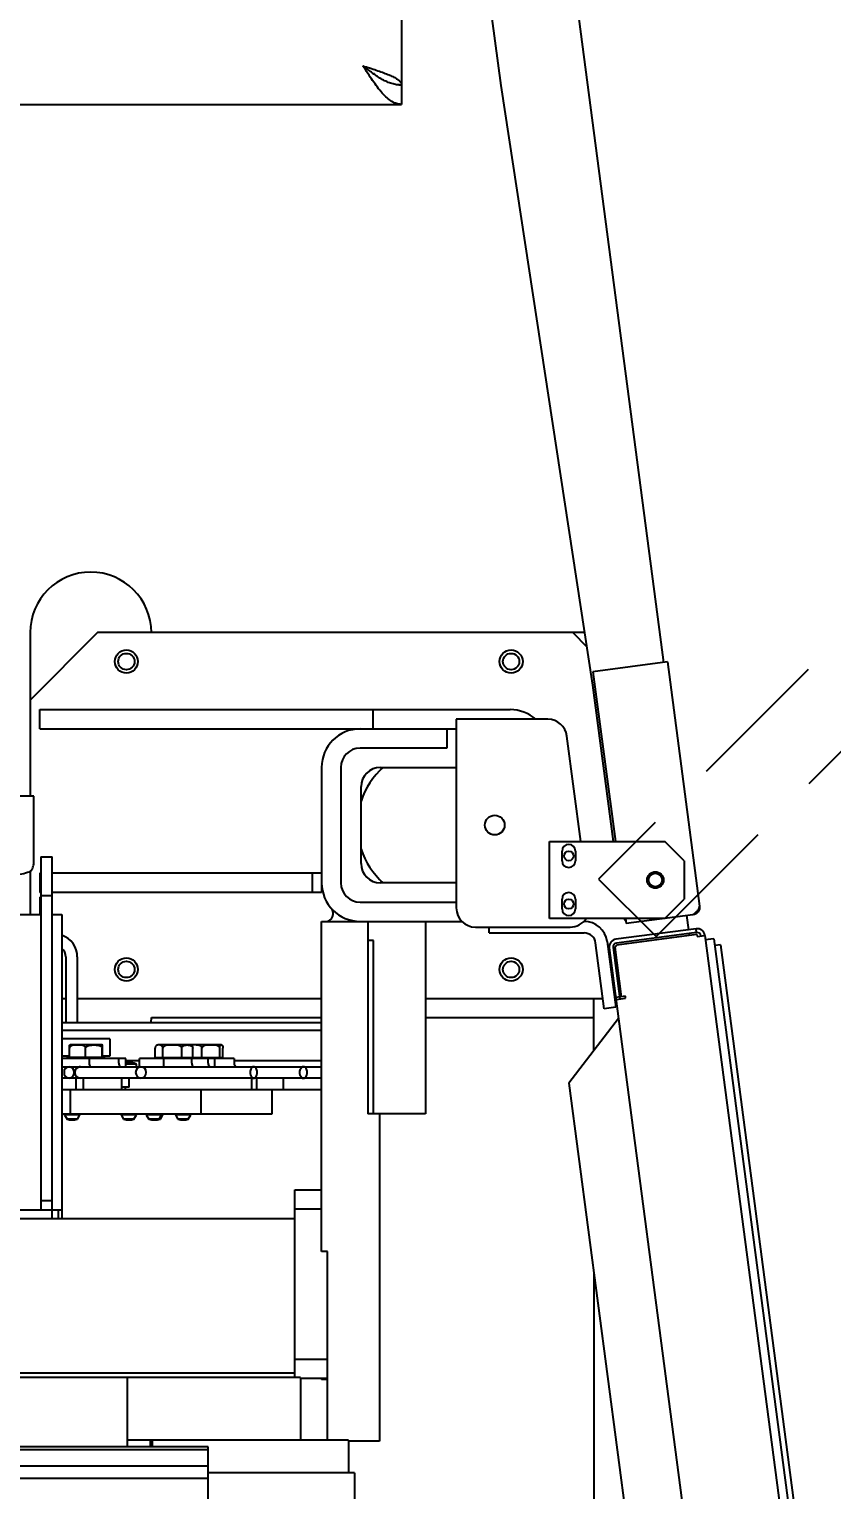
# Model space of a CAD drawing. Header units: inches. Extents: x -347369 to -260369, y 119522 to 149869.
# Drawn here: x -281636 to -281218, y 139435 to 140194 of the extents above; entities that cross this region are included whole.
import ezdxf

# ---------------------------------------------------------------- set-up
doc = ezdxf.new("R2010")
doc.units = ezdxf.units.IN
doc.header["$LTSCALE"] = 300
doc.linetypes.add('NASCOSTA', pattern=[0.375, 0.25, -0.125])
doc.layers.add('MACCHINA', color=40, linetype='Continuous')
doc.layers.add('QUOTE', color=7, linetype='Continuous')
doc.styles.get("Standard").update_dxf_attribs({"font": 'romans.shx'})
doc.dimstyles.new('sc1a100_pollici', dxfattribs={"dimscale": 100, "dimtxt": 3, "dimasz": 3, "dimexe": 0, "dimexo": 0, "dimgap": 1, "dimtad": 1, "dimzin": 12, "dimdsep": 46, "dimtxsty": 'Standard', "dimblk": 'CLOSEDBLANK', "dimcen": 1, "dimclrd": 253, "dimclre": 253, "dimclrt": 2, "dimadec": 0, "dimazin": 3, "dimtfac": 1, "dimtmove": 0, "dimatfit": 1, "dimldrblk": 'CLOSEDBLANK', "dimfxl": 1, "dimtolj": 1, "dimtzin": 0, "dimarcsym": 0})

# ---------------------------------------------------------------- blocks, each defined once
blk = doc.blocks.new('_ClosedBlank')
at = {"color": 0, "linetype": 'ByBlock', "lineweight": -2}
for p, q in [((-1, 0.1667), (0, 0)), ((-1, 0.1667), (-1, -0.1667)), ((0, 0), (-1, -0.1667))]:
    blk.add_line(p, q, dxfattribs=at)
blk = doc.blocks.new('*D9')
at = {"layer": 'Defpoints', "color": 0, "transparency": 16777216}
for p in [(-262080.44, 144199.66), (-282330.17, 140899.66), (-262080.44, 139904.16)]:
    blk.add_point(p, dxfattribs=at)
at = {"layer": 'QUOTE', "color": 253, "lineweight": -2, "transparency": 16777216}
for p, q in [((-282330.17, 140899.66), (-282330.17, 144199.66)), ((-282030.17, 144199.66), (-262380.44, 144199.66)), ((-262080.44, 139904.16), (-262080.44, 144199.66))]:
    blk.add_line(p, q, dxfattribs=at)
at = {"layer": 'QUOTE', "color": 253, "lineweight": -2, "transparency": 16777216, "xscale": 300, "yscale": 300, "zscale": 300, "rotation": 180}
blk.add_blockref('_ClosedBlank', (-282330.17, 144199.66), dxfattribs=at)
at = {"layer": 'QUOTE', "color": 253, "lineweight": -2, "transparency": 16777216, "xscale": 300, "yscale": 300, "zscale": 300}
blk.add_blockref('_ClosedBlank', (-262080.44, 144199.66), dxfattribs=at)
at = {"layer": 'QUOTE', "color": 2, "transparency": 16777216, "char_height": 300, "attachment_point": 5}
for s, insert in [('\\A1;20250', (-272260.15, 144449.66)), ('\\A1;[66\'-5 1/4"]', (-272260.15, 143871.08))]:
    blk.add_mtext(s, dxfattribs=dict(at, insert=insert))
blk = doc.blocks.new('A$C7D8F5F26')
at = {"layer": 'MACCHINA', "color": 254, "linetype": 'NASCOSTA'}
blk.add_lwpolyline([(-29.47, 0.47), (0.35, -29.34), (745.64, 715.95), (715.83, 745.76)], close=True, dxfattribs=at)
blk = doc.blocks.new('A$C27be3406')
at = {"layer": 'MACCHINA'}
for p, q in [((921.12, 1648.27), (1024.23, 865.03)), ((888, 1600.73), (888, 1155)), ((939.78, 1164.82), (917.13, 1336.83)), ((873.25, 1171), (873.93, 1171)), ((886.7, 1165.1), (888, 1165.1)), ((987.45, 853.29), (939.78, 1164.82)), ((29, 1155), (888, 1155)), ((695, 880.5), (695, 795.6)), ((730, 880.5), (695, 845.5)), ((983.29, 880.5), (730, 880.5)), ((977.01, 880.5), (984.42, 873.09)), ((1026.22, 865.29), (987.55, 860.2)), ((1026.22, 865.29), (1042.92, 738.38)), ((987.55, 860.2), (999.16, 772)), ((998.15, 772), (987.45, 853.29)), ((700, 830.5), (700, 840.5)), ((700, 840.5), (944.56, 840.5)), ((873.33, 830.5), (873.33, 840.5)), ((916.5, 835.5), (916.5, 737.5)), ((964.08, 835.5), (916.5, 835.5)), ((700, 830.5), (916.5, 830.5)), ((911.5, 830.5), (911.5, 820.5)), ((911.5, 820.5), (866.5, 820.5)), ((981.21, 772), (973.99, 826.81)), ((846.5, 810.5), (846.5, 745.5)), ((856.5, 810.5), (856.5, 750.5)), ((877, 810.5), (916.5, 810.5)), ((867, 760.5), (867, 800.5)), ((696.89, 795.6), (546.11, 795.6)), ((696.89, 761.2), (696.89, 795.6)), ((964.95, 732), (964.95, 772)), ((964.95, 772), (1024.95, 772)), ((971.45, 762), (971.45, 767)), ((978.45, 767), (978.45, 762)), ((1034.95, 762), (1024.95, 772)), ((700.5, 764), (700.5, 580.5)), ((700.5, 764), (706.5, 764)), ((706.5, 576), (706.5, 764)), ((1034.95, 762), (1034.95, 742)), ((695, 756.59), (695, 734)), ((700, 755.5), (700, 745.5)), ((700.5, 755.5), (700, 755.5)), ((846.5, 755.5), (706.5, 755.5)), ((841.5, 755.5), (841.5, 745.5)), ((700.5, 745.5), (700, 745.5)), ((700.5, 744), (706.5, 744)), ((846.5, 745.5), (706.5, 745.5)), ((916.5, 750.5), (877, 750.5)), ((700, 743), (700.5, 743)), ((700, 743), (700, 734)), ((866.5, 740.5), (916.5, 740.5)), ((971.45, 737), (971.45, 742)), ((978.45, 742), (978.45, 737)), ((1024.95, 732), (1034.95, 742)), ((542.5, 734), (700.5, 734)), ((706.5, 734), (711.5, 734)), ((711.5, 734), (711.5, 576)), ((846.5, 559), (846.5, 730.5)), ((846.5, 730.5), (919.36, 730.5)), ((870.5, 730.5), (870.5, 630.5)), ((900.5, 730.5), (900.5, 630.5)), ((1024.95, 732), (964.95, 732)), ((982.81, 730.5), (982.98, 730.5)), ((1004.43, 732), (1004.78, 729.33)), ((1039.48, 733.89), (1004.78, 729.33)), ((1037.32, 726.17), (1036.36, 733.48)), ((926.5, 727.5), (975.66, 727.5)), ((933.5, 724.5), (933.5, 727.5)), ((933.5, 724.5), (982.98, 724.5)), ((1041.11, 726.67), (999.47, 721.19)), ((1041.37, 724.68), (999.73, 719.2)), ((1041.5, 723.69), (999.86, 718.21)), ((1037.71, 723.19), (1037.58, 724.19)), ((1041.37, 724.68), (1041.11, 726.67)), ((1041.5, 723.69), (1041.64, 722.7)), ((1041.64, 722.7), (1045.6, 723.22)), ((1045.6, 723.22), (1090.08, 385.4)), ((1050.35, 721.42), (1045.92, 720.83)), ((1050.35, 721.42), (1094.68, 384.68)), ((873.5, 720.5), (870.5, 720.5)), ((873.5, 630.5), (873.5, 720.5)), ((993.43, 685.1), (988.92, 719.28)), ((994.87, 720.07), (999.37, 685.88)), ((996.03, 716.7), (1040.18, 381.36)), ((998.01, 716.96), (1001.54, 690.19)), ((999.86, 718.21), (999, 717.09)), ((1002.4, 691.31), (999, 717.09)), ((1053.78, 718.34), (1050.81, 717.95)), ((1053.78, 718.34), (1096.85, 391.16)), ((713.5, 712), (713.5, 678)), ((719.5, 712), (719.5, 678)), ((1004.38, 691.57), (999.42, 690.92)), ((999.55, 689.93), (1004.51, 690.58)), ((1004.51, 690.58), (1004.38, 691.57)), ((711.5, 690.5), (713.5, 690.5)), ((719.5, 690.5), (846.5, 690.5)), ((900.5, 690.5), (992.71, 690.5)), ((988, 663.26), (988, 690.5)), ((999.37, 685.88), (993.43, 685.1)), ((998.77, 690.5), (999.48, 690.5)), ((711.5, 678), (846.5, 678)), ((757.9, 678), (758, 680.5)), ((758, 680.5), (846.5, 680.5)), ((900.5, 680.5), (988, 680.5)), ((1000.86, 680.01), (975.03, 646.36)), ((711.5, 674), (846.5, 674)), ((736.5, 669.5), (711.5, 669.5)), ((736.5, 669.5), (736.5, 660.5)), ((715.45, 660.5), (711.5, 660.5)), ((714.45, 659.7), (714.45, 660.5)), ((715.45, 659.7), (715.45, 664.63)), ((732.21, 666.3), (715.92, 666.3)), ((723.84, 659.7), (723.84, 664.63)), ((732.45, 659.7), (732.45, 664.63)), ((732.67, 659.7), (732.67, 664.63)), ((736.5, 660.5), (732.67, 660.5)), ((733.68, 659.7), (733.68, 660.5)), ((759.94, 659.7), (759.94, 664.63)), ((794.15, 666.3), (761.56, 666.3)), ((764, 659.7), (764, 664.63)), ((773.77, 659.7), (773.77, 664.63)), ((779.48, 659.7), (779.48, 664.63)), ((784.32, 659.7), (784.32, 664.63)), ((793.53, 659.7), (793.53, 664.63)), ((795.22, 659.7), (795.22, 664.63)), ((744.77, 659.3), (711.5, 659.3)), ((711.5, 655), (846.5, 655)), ((733.68, 659.7), (714.45, 659.7)), ((715.96, 659.7), (715.96, 659.3)), ((725.72, 659.3), (725.72, 656.8)), ((732.16, 659.3), (732.16, 659.7)), ((741.12, 656.8), (741.12, 659.3)), ((744.77, 655), (744.77, 659.3)), ((751.84, 658), (744.77, 658)), ((750.28, 656.23), (744.77, 656.23)), ((750.28, 655), (750.28, 656.23)), ((751.84, 655), (751.84, 659.3)), ((801, 659.3), (751.84, 659.3)), ((759.94, 659.7), (795.22, 659.7)), ((761.61, 659.7), (761.61, 659.3)), ((764.45, 655), (764.45, 659.3)), ((777.81, 659.3), (777.81, 659.7)), ((777.9, 659.7), (777.9, 659.3)), ((778.95, 659.3), (778.95, 656.8)), ((787.5, 656.8), (787.5, 659.3)), ((791, 655), (791, 659.3)), ((794.1, 659.3), (794.1, 659.7)), ((801, 659.3), (801, 656.8)), ((846.5, 658), (801, 658)), ((846.5, 649), (711.5, 649)), ((712.6, 652.01), (712.6, 652)), ((717.91, 652.01), (717.91, 652)), ((718.23, 652.01), (718.23, 652)), ((718.93, 643), (718.93, 649)), ((722.71, 643), (722.71, 649)), ((742.65, 643), (742.65, 649)), ((746.45, 644.3), (746.45, 649)), ((749.84, 652.01), (749.84, 652)), ((755.34, 652.01), (755.34, 652)), ((809.38, 652.01), (809.38, 652)), ((810.22, 643), (810.22, 649)), ((812.76, 643), (812.76, 649)), ((812.94, 652.01), (812.94, 652)), ((826.64, 643), (826.64, 649)), ((835.04, 652.01), (835.04, 652)), ((838.95, 652.01), (838.95, 652)), ((975.03, 646.36), (1010.3, 378.45)), ((846.5, 643), (711.5, 643)), ((715.91, 630.5), (715.91, 643)), ((746.45, 644.3), (742.65, 644.3)), ((744.52, 643), (744.52, 644.3)), ((783.95, 630.5), (783.95, 643)), ((820.81, 630.5), (820.81, 643)), ((711.5, 630.5), (820.81, 630.5)), ((711.5, 629.44), (711.85, 630.05)), ((711.85, 630.05), (711.5, 630.05)), ((711.85, 630.05), (711.85, 630.5)), ((712.89, 630.5), (712.89, 630.05)), ((712.89, 630.05), (714.21, 627.76)), ((720.89, 630.05), (712.89, 630.05)), ((719.57, 627.76), (720.89, 630.05)), ((720.89, 630.05), (720.89, 630.5)), ((742.28, 630.5), (742.28, 630.05)), ((742.28, 630.05), (743.6, 627.76)), ((750.28, 630.05), (742.28, 630.05)), ((748.96, 627.76), (750.28, 630.05)), ((750.28, 630.05), (750.28, 630.5)), ((755.35, 630.5), (755.35, 630.05)), ((755.35, 630.05), (756.67, 627.76)), ((764, 630.05), (755.35, 630.05)), ((762.03, 627.76), (763.35, 630.05)), ((762.68, 627.76), (764, 630.05)), ((763.35, 630.05), (763.35, 630.5)), ((764, 630.05), (764, 630.5)), ((770.5, 630.5), (770.5, 630.05)), ((770.5, 630.05), (771.82, 627.76)), ((778.5, 630.05), (770.5, 630.05)), ((777.18, 627.76), (778.5, 630.05)), ((778.5, 630.05), (778.5, 630.5)), ((900.5, 630.5), (870.5, 630.5)), ((876.5, 630.5), (876.5, 460.5)), ((719.57, 627.76), (714.21, 627.76)), ((748.96, 627.76), (743.6, 627.76)), ((762.68, 627.76), (756.67, 627.76)), ((777.18, 627.76), (771.82, 627.76)), ((700.5, 585.5), (706.5, 585.5)), ((832.5, 591), (846.5, 591)), ((832.5, 493.5), (832.5, 591)), ((711.13, 580.5), (531.87, 580.5)), ((709.5, 580.5), (709.5, 576)), ((711.13, 580.5), (711.5, 580.56)), ((846.5, 581), (832.5, 581)), ((832.5, 576), (532.5, 576)), ((849.5, 559), (846.5, 559)), ((849.5, 461), (849.5, 559)), ((988, 547.85), (988, 393.28)), ((832.5, 503), (849.5, 503)), ((835.5, 493.5), (272.51, 493.5)), ((532.5, 496), (832.5, 496)), ((745.5, 493.5), (745.5, 457.5)), ((835.5, 493.5), (835.5, 461)), ((849.5, 493), (835.5, 493)), ((846.5, 493), (846.5, 492.5)), ((849.5, 492.5), (846.5, 492.5)), ((251.39, 456.1), (787.5, 456.1)), ((787.5, 457.5), (251.87, 457.5)), ((860.5, 461), (745.5, 461)), ((757.5, 457.5), (757.5, 461)), ((758.5, 461), (758.5, 457.5)), ((787.5, 425.5), (787.5, 457.5)), ((860.5, 461), (860.5, 444)), ((876.5, 460.5), (860.5, 460.5)), ((248.53, 441.14), (787.5, 441.14)), ((249.92, 447.64), (787.5, 447.64)), ((863.5, 444), (787.5, 444)), ((863.5, 444), (863.5, -148.5))]:
    blk.add_line(p, q, dxfattribs=at)
at = {"layer": 'MACCHINA', "flags": 128}
for points in [[(760.56, 665.96), (760.47, 665.9), (760.35, 665.78)], [(811.16, 655), (810.81, 654.94), (810.48, 654.77), (810.17, 654.5), (809.9, 654.12), (809.68, 653.67), (809.52, 653.15), (809.42, 652.59), (809.38, 652.01)], [(812.94, 652.01), (812.91, 652.59), (812.81, 653.15), (812.64, 653.67), (812.42, 654.12), (812.15, 654.5), (811.85, 654.77), (811.51, 654.94), (811.17, 655)], [(836.99, 655), (836.61, 654.94), (836.25, 654.77), (835.91, 654.5), (835.61, 654.12), (835.37, 653.67), (835.19, 653.15), (835.08, 652.59), (835.04, 652.01)], [(838.95, 652.01), (838.92, 652.59), (838.81, 653.15), (838.63, 653.67), (838.38, 654.12), (838.09, 654.5), (837.75, 654.77), (837.38, 654.94), (837, 655)], [(809.38, 652), (809.42, 651.41), (809.52, 650.85), (809.68, 650.33), (809.9, 649.88), (810.17, 649.5), (810.48, 649.23), (810.81, 649.06), (811.16, 649)], [(811.17, 649), (811.51, 649.06), (811.85, 649.23), (812.15, 649.5), (812.42, 649.88), (812.64, 650.33), (812.81, 650.85), (812.91, 651.41), (812.94, 652)], [(835.04, 652), (835.08, 651.41), (835.19, 650.85), (835.37, 650.33), (835.61, 649.88), (835.91, 649.5), (836.25, 649.23), (836.61, 649.06), (836.99, 649)], [(837, 649), (837.38, 649.06), (837.75, 649.23), (838.09, 649.5), (838.38, 649.88), (838.63, 650.33), (838.81, 650.85), (838.92, 651.41), (838.95, 652)]]:
    blk.add_lwpolyline(points, dxfattribs=at)
at = {"layer": 'MACCHINA'}
for centre, radius in [((745, 865.5), 6), ((745, 865.5), 4.25), ((945, 865.5), 6), ((945, 865.5), 4.25), ((936.5, 780.5), 5.1), ((975, 764.5), 2.5), ((1019.95, 752), 4.25), ((1019.95, 752), 3.5), ((975, 739.5), 2.5), ((745, 705.5), 6), ((745, 705.5), 4.25), ((945, 705.5), 6), ((945, 705.5), 4.25)]:
    blk.add_circle(centre, radius, dxfattribs=at)
for centre, radius, start, end in [((726.5, 880.5), 31.5, 0, 180), ((944.56, 820.5), 20, 48.59038, 90), ((964.08, 825.5), 10, 7.5, 90), ((866.5, 810.5), 20, 90, 180), ((866.5, 810.5), 10, 90, 180), ((905, 780.5), 40, 131.40962, 161.80513), ((877, 800.5), 10, 90, 180), ((905, 780.5), 40, 198.19487, 228.59038), ((974.95, 767), 3.5, 0, 180), ((877, 760.5), 10, 180, 270), ((974.95, 762), 3.5, 180, 0), ((866.5, 750.5), 20, 180, 270), ((866.5, 750.5), 10, 180, 270), ((974.95, 742), 3.5, 0, 180), ((848.5, 734.55), 4.05, 270, 41.54451), ((926.5, 737.5), 10, 180, 270), ((974.95, 737), 3.5, 180, 0), ((975.66, 737.5), 10, 270, 326.63299), ((982.98, 718.5), 12, 7.5, 90), ((1007.23, 733.68), 4, 204.88616, 228.90962), ((707.5, 712), 12, 0, 70.52878), ((982.98, 718.5), 6, 7.5, 90), ((999.99, 717.22), 4, 97.5, 187.5), ((1041.64, 722.7), 4, 7.5, 97.5), ((1041.64, 722.7), 2, 7.5, 97.5), ((707.5, 712), 6, 0, 48.18969), ((999.99, 717.22), 2, 97.5, 187.5), ((715.92, 664.63), 1.67, 90, 102.5509), ((732.21, 664.63), 1.67, 77.48818, 90), ((761.56, 664.63), 1.67, 90, 119.44825), ((777.86, 664.63), 1.67, 43.54356, 90), ((794.15, 664.63), 1.67, 73.05161, 90), ((715.44, 652.17), 2.84, 93.73636, 183.30286), ((715.08, 652.17), 2.84, 356.69714, 86.26364), ((721.22, 652.01), 3, 90, 180), ((727.99, 656.65), 2.28, 176.2535, 226.43728), ((743.39, 656.65), 2.28, 176.2535, 226.43728), ((746.28, 649.3), 8, 60, 100.89048), ((752.72, 652.12), 2.88, 92.6014, 182.38421), ((752.46, 652.12), 2.88, 357.61579, 87.3986), ((780.97, 656.75), 2.02, 178.70009, 240.20825), ((789.52, 656.75), 2.02, 178.70009, 240.20825), ((803, 656.8), 2, 180, 244.15807), ((715.44, 651.83), 2.84, 176.69714, 266.26364), ((715.08, 651.83), 2.84, 273.73636, 3.30286), ((721.22, 652), 3, 180, 270), ((752.72, 651.88), 2.88, 177.61579, 267.3986), ((752.46, 651.88), 2.88, 272.6014, 2.38421), ((716.89, 635.3), 8, 250.42486, 289.57514), ((746.28, 635.3), 8, 250.42486, 289.57514), ((759.35, 635.3), 8, 250.42486, 289.57514), ((760, 635.3), 8, 267.66589, 289.57514), ((774.5, 635.3), 8, 250.42486, 289.57514)]:
    blk.add_arc(centre, radius, start, end, dxfattribs=at)
for points in [[(888, 1155), (887.17, 1155.07), (885.5, 1155.22), (883, 1156.41), (880.5, 1158.26), (878, 1160.77), (875.5, 1163.82), (873, 1167.3), (870.5, 1171.07), (868.83, 1173.69), (868, 1175)], [(888, 1165), (887.17, 1165.04), (885.5, 1165.11), (883, 1165.71), (880.5, 1166.63), (878, 1167.88), (875.5, 1169.41), (873, 1171.15), (870.5, 1173.04), (868.83, 1174.35), (868, 1175)], [(1042.92, 738.38), (1042.93, 737.85), (1042.95, 736.8), (1042.21, 735.37), (1041.02, 734.28), (1039.99, 734.02), (1039.48, 733.89)]]:
    blk.add_open_spline(points, degree=3, dxfattribs=at)
for points, knots in [([(868, 1175), (869.16, 1174.63), (871.52, 1173.89), (874.93, 1172.78), (878.16, 1171.66), (881.04, 1170.55), (883.54, 1169.43), (885.54, 1168.32), (886.99, 1167.2), (887.85, 1166.13), (887.95, 1165.43), (888, 1165.1)], [0, 0, 0, 0, 0.110998, 0.225214, 0.336231, 0.450467, 0.561484, 0.67572, 0.786737, 0.900973, 1, 1, 1, 1]), ([(694.51, 756.31), (694.74, 756.42), (695.21, 756.63), (695.86, 757.33), (696.4, 758.32), (696.75, 759.5), (696.88, 760.51), (696.89, 761.05), (696.89, 761.2)], [0, 0, 0, 0, 0.217177, 0.43374, 0.638924, 0.810576, 0.946729, 1, 1, 1, 1]), ([(686.44, 754.46), (687.87, 754.66), (690.56, 755.04), (693.24, 755.91), (694.51, 756.31)], [0, 0, 0, 0, 0.528109, 1, 1, 1, 1]), ([(1039.48, 733.89), (1039.97, 734.3), (1040.94, 735.11), (1042.13, 736.3), (1042.89, 737.4), (1042.91, 738.06), (1042.92, 738.38)], [0, 0, 0, 0, 0.254649, 0.509541, 0.764434, 1, 1, 1, 1]), ([(723.84, 664.63), (723.83, 664.72), (723.82, 664.9), (723.68, 665.21), (723.38, 665.57), (722.52, 666.06), (721.21, 666.24), (719.66, 666.27), (718.21, 666.26), (717.05, 666.1), (716.19, 665.75), (715.74, 665.41), (715.51, 665.01), (715.46, 664.77), (715.45, 664.65), (715.45, 664.63)], [0, 0, 0, 0, 0.023422, 0.049152, 0.090296, 0.159181, 0.344814, 0.499837, 0.651007, 0.80129, 0.868141, 0.935704, 0.966051, 0.996637, 1, 1, 1, 1]), ([(715.45, 664.63), (715.45, 664.73), (715.46, 664.93), (715.46, 665.25), (715.47, 665.62), (715.49, 666.12), (715.53, 666.27), (715.55, 666.23), (715.56, 666.22)], [0, 0, 0, 0, 0.0550446, 0.1098763, 0.1994804, 0.3528601, 0.79577, 1, 1, 1, 1]), ([(723.84, 664.63), (723.85, 664.73), (723.87, 664.93), (724.03, 665.25), (724.37, 665.62), (725.37, 666.13), (727.33, 666.28), (729.31, 666.3), (730.91, 666.06), (731.63, 665.8), (732.12, 665.42), (732.35, 665.11), (732.44, 664.83), (732.45, 664.68), (732.45, 664.63)], [0, 0, 0, 0, 0.026555, 0.053007, 0.096234, 0.170228, 0.383898, 0.691531, 0.778744, 0.880669, 0.920378, 0.960394, 0.987599, 1, 1, 1, 1]), ([(732.67, 664.63), (732.67, 664.73), (732.67, 664.93), (732.67, 665.25), (732.66, 665.62), (732.63, 666.13), (732.58, 666.28), (732.53, 666.3), (732.49, 666.06), (732.47, 665.8), (732.46, 665.42), (732.45, 665.11), (732.45, 664.83), (732.45, 664.68), (732.45, 664.63)], [0, 0, 0, 0, 0.0265548, 0.0530069, 0.0962339, 0.1702278, 0.3838977, 0.6915312, 0.7787445, 0.8806693, 0.9203784, 0.9603938, 0.987599, 1, 1, 1, 1]), ([(764, 664.63), (763.99, 664.73), (763.98, 664.93), (763.91, 665.25), (763.75, 665.62), (763.28, 666.13), (762.35, 666.28), (761.42, 666.3), (760.67, 666.06), (760.33, 665.8), (760.1, 665.42), (759.99, 665.11), (759.95, 664.83), (759.94, 664.68), (759.94, 664.63)], [0, 0, 0, 0, 0.0265548, 0.0530069, 0.0962339, 0.1702278, 0.3838977, 0.6915312, 0.7787445, 0.8806693, 0.9203784, 0.9603938, 0.987599, 1, 1, 1, 1]), ([(773.77, 664.63), (773.76, 664.72), (773.74, 664.9), (773.58, 665.21), (773.23, 665.57), (772.23, 666.06), (770.71, 666.24), (768.9, 666.27), (767.21, 666.26), (765.85, 666.1), (764.86, 665.75), (764.33, 665.41), (764.06, 665.01), (764, 664.77), (764, 664.65), (764, 664.63)], [0, 0, 0, 0, 0.023422, 0.0491521, 0.0902961, 0.1591809, 0.3448142, 0.4998375, 0.6510072, 0.8012902, 0.8681407, 0.9357045, 0.9660508, 0.996637, 1, 1, 1, 1]), ([(773.77, 664.63), (773.77, 664.73), (773.78, 664.93), (773.89, 665.25), (774.12, 665.62), (774.78, 666.13), (776.08, 666.28), (777.39, 666.3), (778.45, 666.06), (778.93, 665.8), (779.26, 665.42), (779.41, 665.11), (779.47, 664.83), (779.48, 664.68), (779.48, 664.63)], [0, 0, 0, 0, 0.0265548, 0.0530069, 0.0962339, 0.1702278, 0.3838977, 0.6915312, 0.7787445, 0.8806693, 0.9203784, 0.9603938, 0.987599, 1, 1, 1, 1]), ([(784.32, 664.63), (784.31, 664.73), (784.29, 664.93), (784.15, 665.25), (783.85, 665.62), (782.98, 666.13), (781.27, 666.27), (779.66, 666.34), (778.68, 666.14), (778.56, 666.11)], [0, 0, 0, 0, 0.036221, 0.072302, 0.131264, 0.232192, 0.52364, 0.943254, 1, 1, 1, 1]), ([(779.04, 665.76), (779.09, 665.73), (779.19, 665.66), (779.32, 665.41), (779.43, 665.11), (779.47, 664.83), (779.48, 664.68), (779.48, 664.63)], [0, 0, 0, 0, 0.192997, 0.461539, 0.732154, 0.916136, 1, 1, 1, 1]), ([(793.53, 664.63), (793.52, 664.72), (793.51, 664.9), (793.36, 665.21), (793.02, 665.57), (792.09, 666.06), (790.65, 666.24), (788.94, 666.27), (787.35, 666.26), (786.07, 666.1), (785.13, 665.75), (784.63, 665.41), (784.38, 665.01), (784.32, 664.77), (784.32, 664.65), (784.32, 664.63)], [0, 0, 0, 0, 0.023422, 0.049152, 0.090296, 0.159181, 0.344814, 0.499837, 0.651007, 0.80129, 0.868141, 0.935704, 0.966051, 0.996637, 1, 1, 1, 1]), ([(793.53, 664.63), (793.53, 664.73), (793.54, 664.93), (793.57, 665.25), (793.64, 665.62), (793.83, 666.13), (794.21, 666.28), (794.6, 666.3), (794.91, 666.06), (795.06, 665.8), (795.15, 665.42), (795.2, 665.11), (795.21, 664.83), (795.22, 664.68), (795.22, 664.63)], [0, 0, 0, 0, 0.026555, 0.053007, 0.096234, 0.170228, 0.383898, 0.691531, 0.778744, 0.880669, 0.920378, 0.960394, 0.987599, 1, 1, 1, 1])]:
    blk.add_open_spline(points, degree=3, knots=knots, dxfattribs=at)

msp = doc.modelspace()

# ---------------------------------------------------------------- block references
at = {"layer": 'MACCHINA'}
msp.add_blockref('A$C7D8F5F26', (-281310.216, 139751.656), dxfattribs=at)
at = {"layer": 'QUOTE'}
msp.add_blockref('A$C27be3406', (-282330.166, 138999.656), dxfattribs=at)

# ---------------------------------------------------------------- dimensions: what is measured, and where the dimension line sits
dim = msp.add_linear_dim(base=(-262080.445, 144199.656), p1=(-282330.166, 140899.656), p2=(-262080.445, 139904.156), dimstyle='sc1a100_pollici', override={"dimdec": 0, "dimpost": '\\X'}, dxfattribs=at)
dim.commit()
dim.dimension.update_dxf_attribs({"geometry": '*D9', "text_midpoint": (-272260.149, 144199.656), "dimtype": 160})

doc.saveas('drawing.dxf')
